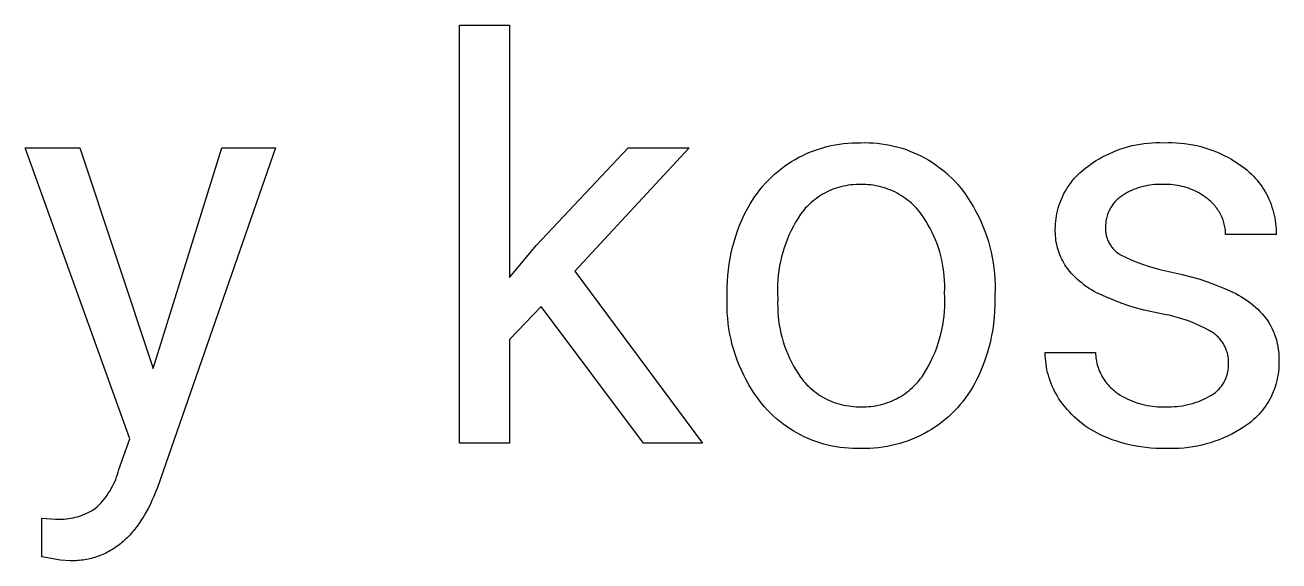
# Model space of a CAD drawing. Header units: millimetres. Extents: x 1287 to 5317, y -239 to 2577.
# Drawn here: x 4208.7 to 4287.7, y -69.3 to -35.5 of the extents above; entities that cross this region are included whole.
import ezdxf

# ---------------------------------------------------------------- set-up
doc = ezdxf.new("R2010")
doc.units = ezdxf.units.MM
doc.header["$MEASUREMENT"] = 0
doc.layers.add('Domyślny', color=7, linetype='Continuous', true_color=0x000000)

msp = doc.modelspace()

# ---------------------------------------------------------------- linework, layer by layer
at = {"layer": 'Domyślny'}
for p, q in [((4236.067, -61.865), (4236.067, -35.549)), ((4236.067, -35.549), (4239.231, -35.549)), ((4239.231, -35.549), (4239.231, -51.438)), ((4215.323, -61.584), (4208.718, -43.279)), ((4208.718, -43.279), (4212.175, -43.279)), ((4212.175, -43.279), (4216.793, -57.154)), ((4216.793, -57.154), (4221.105, -43.279)), ((4224.492, -43.279), (4217.05, -64.648)), ((4221.105, -43.279), (4224.492, -43.279)), ((4240.924, -49.395), (4246.688, -43.279)), ((4250.538, -43.279), (4243.335, -51.043)), ((4246.688, -43.279), (4250.538, -43.279)), ((4258.433, -43.435), (4258.687, -43.347)), ((4258.687, -43.347), (4258.944, -43.268)), ((4258.944, -43.268), (4259.203, -43.198)), ((4259.203, -43.198), (4259.465, -43.136)), ((4259.465, -43.136), (4259.729, -43.083)), ((4259.729, -43.083), (4259.994, -43.038)), ((4259.994, -43.038), (4260.261, -43.003)), ((4260.261, -43.003), (4260.528, -42.976)), ((4260.528, -42.976), (4260.797, -42.959)), ((4260.797, -42.959), (4261.065, -42.95)), ((4261.065, -42.95), (4261.334, -42.95)), ((4261.334, -42.95), (4261.599, -42.945)), ((4261.599, -42.945), (4261.863, -42.949)), ((4261.863, -42.949), (4262.127, -42.962)), ((4262.127, -42.962), (4262.391, -42.984)), ((4262.391, -42.984), (4262.653, -43.015)), ((4262.653, -43.015), (4262.915, -43.055)), ((4262.915, -43.055), (4263.174, -43.103)), ((4263.174, -43.103), (4263.433, -43.161)), ((4263.433, -43.161), (4263.689, -43.227)), ((4263.689, -43.227), (4263.942, -43.302)), ((4263.942, -43.302), (4264.193, -43.385)), ((4264.193, -43.385), (4264.441, -43.477)), ((4277.479, -43.426), (4277.716, -43.342)), ((4277.716, -43.342), (4277.955, -43.265)), ((4277.955, -43.265), (4278.196, -43.196)), ((4278.196, -43.196), (4278.44, -43.136)), ((4278.44, -43.136), (4278.685, -43.084)), ((4278.685, -43.084), (4278.933, -43.039)), ((4278.933, -43.039), (4279.181, -43.004)), ((4279.181, -43.004), (4279.431, -42.976)), ((4279.431, -42.976), (4279.681, -42.957)), ((4279.681, -42.957), (4279.932, -42.946)), ((4279.932, -42.946), (4280.183, -42.944)), ((4280.183, -42.944), (4280.434, -42.95)), ((4280.434, -42.95), (4280.694, -42.943)), ((4280.694, -42.943), (4280.955, -42.944)), ((4280.955, -42.944), (4281.215, -42.954)), ((4281.215, -42.954), (4281.475, -42.973)), ((4281.475, -42.973), (4281.734, -43)), ((4281.734, -43), (4281.992, -43.037)), ((4281.992, -43.037), (4282.249, -43.081)), ((4282.249, -43.081), (4282.504, -43.135)), ((4282.504, -43.135), (4282.757, -43.197)), ((4282.757, -43.197), (4283.008, -43.268)), ((4283.008, -43.268), (4283.256, -43.347)), ((4283.256, -43.347), (4283.502, -43.434)), ((4256.757, -44.28), (4256.981, -44.134)), ((4256.981, -44.134), (4257.213, -43.997)), ((4257.213, -43.997), (4257.449, -43.869)), ((4257.449, -43.869), (4257.689, -43.748)), ((4257.689, -43.748), (4257.934, -43.636)), ((4257.934, -43.636), (4258.181, -43.531)), ((4258.181, -43.531), (4258.433, -43.435)), ((4264.441, -43.477), (4264.686, -43.577)), ((4264.686, -43.577), (4264.927, -43.685)), ((4264.927, -43.685), (4265.164, -43.802)), ((4265.164, -43.802), (4265.398, -43.926)), ((4265.398, -43.926), (4265.627, -44.058)), ((4265.627, -44.058), (4265.851, -44.198)), ((4265.851, -44.198), (4266.07, -44.346)), ((4275.922, -44.233), (4276.133, -44.096)), ((4276.133, -44.096), (4276.347, -43.965)), ((4276.347, -43.965), (4276.566, -43.843)), ((4276.566, -43.843), (4276.789, -43.727)), ((4276.789, -43.727), (4277.016, -43.619)), ((4277.016, -43.619), (4277.246, -43.519)), ((4277.246, -43.519), (4277.479, -43.426)), ((4283.502, -43.434), (4283.744, -43.53)), ((4283.744, -43.53), (4283.983, -43.634)), ((4283.983, -43.634), (4284.218, -43.745)), ((4284.218, -43.745), (4284.45, -43.865)), ((4284.45, -43.865), (4284.677, -43.992)), ((4284.677, -43.992), (4284.9, -44.127)), ((4284.9, -44.127), (4285.119, -44.269)), ((4255.716, -45.119), (4255.913, -44.937)), ((4255.913, -44.937), (4256.115, -44.763)), ((4256.115, -44.763), (4256.324, -44.594)), ((4256.324, -44.594), (4256.538, -44.434)), ((4256.538, -44.434), (4256.757, -44.28)), ((4266.07, -44.346), (4266.285, -44.501)), ((4266.285, -44.501), (4266.494, -44.663)), ((4266.494, -44.663), (4266.697, -44.832)), ((4266.697, -44.832), (4266.894, -45.008)), ((4274.9, -45.079), (4275.016, -44.961)), ((4275.016, -44.961), (4275.135, -44.846)), ((4275.135, -44.846), (4275.259, -44.736)), ((4275.259, -44.736), (4275.386, -44.63)), ((4275.386, -44.63), (4275.516, -44.528)), ((4275.516, -44.528), (4275.717, -44.377)), ((4275.717, -44.377), (4275.922, -44.233)), ((4285.119, -44.269), (4285.332, -44.419)), ((4285.332, -44.419), (4285.54, -44.576)), ((4285.54, -44.576), (4285.677, -44.687)), ((4285.677, -44.687), (4285.809, -44.804)), ((4285.809, -44.804), (4285.938, -44.925)), ((4285.938, -44.925), (4286.062, -45.05)), ((4254.993, -45.908), (4255.164, -45.702)), ((4255.164, -45.702), (4255.342, -45.501)), ((4255.342, -45.501), (4255.526, -45.307)), ((4255.526, -45.307), (4255.716, -45.119)), ((4259.944, -45.764), (4259.794, -45.811)), ((4260.095, -45.723), (4259.944, -45.764)), ((4260.247, -45.686), (4260.095, -45.723)), ((4260.4, -45.656), (4260.247, -45.686)), ((4260.554, -45.63), (4260.4, -45.656)), ((4260.71, -45.609), (4260.554, -45.63)), ((4260.865, -45.594), (4260.71, -45.609)), ((4261.021, -45.585), (4260.865, -45.594)), ((4261.178, -45.581), (4261.021, -45.585)), ((4261.334, -45.582), (4261.178, -45.581)), ((4261.493, -45.58), (4261.334, -45.582)), ((4261.652, -45.584), (4261.493, -45.58)), ((4261.811, -45.593), (4261.652, -45.584)), ((4261.969, -45.608), (4261.811, -45.593)), ((4262.127, -45.629), (4261.969, -45.608)), ((4262.283, -45.654), (4262.127, -45.629)), ((4262.439, -45.685), (4262.283, -45.654)), ((4262.594, -45.722), (4262.439, -45.685)), ((4262.747, -45.764), (4262.594, -45.722)), ((4262.899, -45.811), (4262.747, -45.764)), ((4266.894, -45.008), (4267.086, -45.19)), ((4267.086, -45.19), (4267.271, -45.379)), ((4267.271, -45.379), (4267.449, -45.574)), ((4267.449, -45.574), (4267.664, -45.841)), ((4274.299, -45.868), (4274.388, -45.728)), ((4274.388, -45.728), (4274.481, -45.591)), ((4274.481, -45.591), (4274.58, -45.458)), ((4274.58, -45.458), (4274.682, -45.328)), ((4274.682, -45.328), (4274.789, -45.202)), ((4274.789, -45.202), (4274.9, -45.079)), ((4278.949, -45.751), (4278.806, -45.796)), ((4279.094, -45.711), (4278.949, -45.751)), ((4279.24, -45.677), (4279.094, -45.711)), ((4279.387, -45.647), (4279.24, -45.677)), ((4279.535, -45.622), (4279.387, -45.647)), ((4279.684, -45.602), (4279.535, -45.622)), ((4279.834, -45.588), (4279.684, -45.602)), ((4279.983, -45.579), (4279.834, -45.588)), ((4280.134, -45.574), (4279.983, -45.579)), ((4280.284, -45.576), (4280.134, -45.574)), ((4280.434, -45.582), (4280.284, -45.576)), ((4280.576, -45.579), (4280.434, -45.582)), ((4280.719, -45.581), (4280.576, -45.579)), ((4280.861, -45.588), (4280.719, -45.581)), ((4281.004, -45.6), (4280.861, -45.588)), ((4281.145, -45.617), (4281.004, -45.6)), ((4281.286, -45.638), (4281.145, -45.617)), ((4281.426, -45.665), (4281.286, -45.638)), ((4281.566, -45.696), (4281.426, -45.665)), ((4281.704, -45.732), (4281.566, -45.696)), ((4281.84, -45.773), (4281.704, -45.732)), ((4281.976, -45.818), (4281.84, -45.773)), ((4286.062, -45.05), (4286.182, -45.179)), ((4286.182, -45.179), (4286.297, -45.312)), ((4286.297, -45.312), (4286.408, -45.45)), ((4286.408, -45.45), (4286.514, -45.59)), ((4286.514, -45.59), (4286.615, -45.735)), ((4286.615, -45.735), (4286.711, -45.883)), ((4254.383, -46.787), (4254.524, -46.56)), ((4254.524, -46.56), (4254.673, -46.337)), ((4254.673, -46.337), (4254.83, -46.12)), ((4254.83, -46.12), (4254.993, -45.908)), ((4258.422, -46.546), (4258.3, -46.644)), ((4258.547, -46.452), (4258.422, -46.546)), ((4258.675, -46.362), (4258.547, -46.452)), ((4258.806, -46.276), (4258.675, -46.362)), ((4258.94, -46.195), (4258.806, -46.276)), ((4259.076, -46.119), (4258.94, -46.195)), ((4259.216, -46.048), (4259.076, -46.119)), ((4259.357, -45.981), (4259.216, -46.048)), ((4259.501, -45.919), (4259.357, -45.981)), ((4259.647, -45.862), (4259.501, -45.919)), ((4259.794, -45.811), (4259.647, -45.862)), ((4263.049, -45.863), (4262.899, -45.811)), ((4263.197, -45.921), (4263.049, -45.863)), ((4263.344, -45.983), (4263.197, -45.921)), ((4263.487, -46.051), (4263.344, -45.983)), ((4263.629, -46.123), (4263.487, -46.051)), ((4263.768, -46.201), (4263.629, -46.123)), ((4263.904, -46.283), (4263.768, -46.201)), ((4264.037, -46.37), (4263.904, -46.283)), ((4264.167, -46.461), (4264.037, -46.37)), ((4264.294, -46.557), (4264.167, -46.461)), ((4264.417, -46.657), (4264.294, -46.557)), ((4267.664, -45.841), (4267.87, -46.114)), ((4267.87, -46.114), (4268.066, -46.395)), ((4268.066, -46.395), (4268.253, -46.682)), ((4273.93, -46.607), (4273.994, -46.455)), ((4273.994, -46.455), (4274.063, -46.304)), ((4274.063, -46.304), (4274.137, -46.156)), ((4274.137, -46.156), (4274.215, -46.01)), ((4274.215, -46.01), (4274.299, -45.868)), ((4277.482, -46.532), (4277.425, -46.588)), ((4277.542, -46.477), (4277.482, -46.532)), ((4277.603, -46.424), (4277.542, -46.477)), ((4277.667, -46.374), (4277.603, -46.424)), ((4277.732, -46.326), (4277.667, -46.374)), ((4277.857, -46.244), (4277.732, -46.326)), ((4277.986, -46.166), (4277.857, -46.244)), ((4278.117, -46.093), (4277.986, -46.166)), ((4278.25, -46.024), (4278.117, -46.093)), ((4278.386, -45.96), (4278.25, -46.024)), ((4278.524, -45.9), (4278.386, -45.96)), ((4278.664, -45.846), (4278.524, -45.9)), ((4278.806, -45.796), (4278.664, -45.846)), ((4282.109, -45.868), (4281.976, -45.818)), ((4282.241, -45.922), (4282.109, -45.868)), ((4282.371, -45.981), (4282.241, -45.922)), ((4282.499, -46.045), (4282.371, -45.981)), ((4282.624, -46.112), (4282.499, -46.045)), ((4282.747, -46.184), (4282.624, -46.112)), ((4282.868, -46.261), (4282.747, -46.184)), ((4282.986, -46.341), (4282.868, -46.261)), ((4283.101, -46.425), (4282.986, -46.341)), ((4283.213, -46.513), (4283.101, -46.425)), ((4283.288, -46.572), (4283.213, -46.513)), ((4283.36, -46.634), (4283.288, -46.572)), ((4286.711, -45.883), (4286.803, -46.034)), ((4286.803, -46.034), (4286.888, -46.188)), ((4286.888, -46.188), (4286.969, -46.345)), ((4286.969, -46.345), (4287.044, -46.504)), ((4287.044, -46.504), (4287.114, -46.666)), ((4254.005, -47.495), (4254.123, -47.255)), ((4254.123, -47.255), (4254.249, -47.019)), ((4254.249, -47.019), (4254.383, -46.787)), ((4257.648, -47.318), (4257.554, -47.442)), ((4257.747, -47.196), (4257.648, -47.318)), ((4257.85, -47.078), (4257.747, -47.196)), ((4257.957, -46.964), (4257.85, -47.078)), ((4258.068, -46.854), (4257.957, -46.964)), ((4258.182, -46.747), (4258.068, -46.854)), ((4258.3, -46.644), (4258.182, -46.747)), ((4264.537, -46.761), (4264.417, -46.657)), ((4264.653, -46.87), (4264.537, -46.761)), ((4264.766, -46.982), (4264.653, -46.87)), ((4264.874, -47.098), (4264.766, -46.982)), ((4264.979, -47.218), (4264.874, -47.098)), ((4265.079, -47.341), (4264.979, -47.218)), ((4265.175, -47.468), (4265.079, -47.341)), ((4268.253, -46.682), (4268.43, -46.975)), ((4268.43, -46.975), (4268.597, -47.274)), ((4268.597, -47.274), (4268.753, -47.578)), ((4273.693, -47.399), (4273.73, -47.238)), ((4273.73, -47.238), (4273.772, -47.078)), ((4273.772, -47.078), (4273.819, -46.919)), ((4273.819, -46.919), (4273.872, -46.762)), ((4273.872, -46.762), (4273.93, -46.607)), ((4276.936, -47.325), (4276.906, -47.401)), ((4276.968, -47.251), (4276.936, -47.325)), ((4277.003, -47.178), (4276.968, -47.251)), ((4277.041, -47.107), (4277.003, -47.178)), ((4277.08, -47.036), (4277.041, -47.107)), ((4277.123, -46.967), (4277.08, -47.036)), ((4277.168, -46.9), (4277.123, -46.967)), ((4277.215, -46.834), (4277.168, -46.9)), ((4277.264, -46.77), (4277.215, -46.834)), ((4277.315, -46.708), (4277.264, -46.77)), ((4277.369, -46.647), (4277.315, -46.708)), ((4277.425, -46.588), (4277.369, -46.647)), ((4283.43, -46.698), (4283.36, -46.634)), ((4283.498, -46.764), (4283.43, -46.698)), ((4283.564, -46.833), (4283.498, -46.764)), ((4283.628, -46.903), (4283.564, -46.833)), ((4283.689, -46.976), (4283.628, -46.903)), ((4283.747, -47.051), (4283.689, -46.976)), ((4283.803, -47.128), (4283.747, -47.051)), ((4283.857, -47.207), (4283.803, -47.128)), ((4283.907, -47.287), (4283.857, -47.207)), ((4283.955, -47.369), (4283.907, -47.287)), ((4284, -47.453), (4283.955, -47.369)), ((4287.114, -46.666), (4287.178, -46.831)), ((4287.178, -46.831), (4287.236, -46.997)), ((4287.236, -46.997), (4287.289, -47.165)), ((4287.289, -47.165), (4287.336, -47.335)), ((4287.336, -47.335), (4287.377, -47.507)), ((4253.587, -48.496), (4253.715, -48.158)), ((4253.715, -48.158), (4253.855, -47.824)), ((4253.855, -47.824), (4254.005, -47.495)), ((4257.242, -47.944), (4257.099, -48.203)), ((4257.393, -47.69), (4257.242, -47.944)), ((4257.554, -47.442), (4257.393, -47.69)), ((4265.323, -47.684), (4265.175, -47.468)), ((4265.463, -47.904), (4265.323, -47.684)), ((4265.596, -48.129), (4265.463, -47.904)), ((4265.722, -48.358), (4265.596, -48.129)), ((4268.753, -47.578), (4268.9, -47.888)), ((4268.9, -47.888), (4269.035, -48.202)), ((4273.595, -48.22), (4273.604, -48.055)), ((4273.604, -48.055), (4273.618, -47.89)), ((4273.618, -47.89), (4273.637, -47.725)), ((4273.637, -47.725), (4273.663, -47.562)), ((4273.663, -47.562), (4273.693, -47.399)), ((4276.759, -48.111), (4276.756, -48.191)), ((4276.764, -48.03), (4276.759, -48.111)), ((4276.772, -47.949), (4276.764, -48.03)), ((4276.783, -47.869), (4276.772, -47.949)), ((4276.797, -47.79), (4276.783, -47.869)), ((4276.813, -47.71), (4276.797, -47.79)), ((4276.832, -47.632), (4276.813, -47.71)), ((4276.854, -47.554), (4276.832, -47.632)), ((4276.879, -47.477), (4276.854, -47.554)), ((4276.906, -47.401), (4276.879, -47.477)), ((4284.043, -47.538), (4284, -47.453)), ((4284.082, -47.624), (4284.043, -47.538)), ((4284.119, -47.712), (4284.082, -47.624)), ((4284.152, -47.801), (4284.119, -47.712)), ((4284.183, -47.891), (4284.152, -47.801)), ((4284.21, -47.982), (4284.183, -47.891)), ((4284.235, -48.074), (4284.21, -47.982)), ((4284.256, -48.166), (4284.235, -48.074)), ((4287.377, -47.507), (4287.412, -47.68)), ((4287.412, -47.68), (4287.442, -47.853)), ((4287.442, -47.853), (4287.465, -48.028)), ((4287.465, -48.028), (4287.482, -48.204)), ((4253.364, -49.184), (4253.47, -48.838)), ((4253.47, -48.838), (4253.587, -48.496)), ((4256.84, -48.734), (4256.724, -49.006)), ((4256.965, -48.466), (4256.84, -48.734)), ((4257.099, -48.203), (4256.965, -48.466)), ((4265.84, -48.591), (4265.722, -48.358)), ((4265.95, -48.828), (4265.84, -48.591)), ((4266.052, -49.069), (4265.95, -48.828)), ((4269.035, -48.202), (4269.16, -48.521)), ((4269.16, -48.521), (4269.274, -48.844)), ((4269.274, -48.844), (4269.377, -49.17)), ((4273.591, -48.524), (4273.593, -48.385)), ((4273.595, -48.663), (4273.591, -48.524)), ((4273.593, -48.385), (4273.595, -48.22)), ((4273.603, -48.802), (4273.595, -48.663)), ((4273.616, -48.94), (4273.603, -48.802)), ((4273.633, -49.078), (4273.616, -48.94)), ((4276.756, -48.272), (4276.754, -48.338)), ((4276.754, -48.338), (4276.754, -48.403)), ((4276.754, -48.403), (4276.757, -48.469)), ((4276.756, -48.191), (4276.756, -48.272)), ((4276.757, -48.469), (4276.762, -48.534)), ((4276.762, -48.534), (4276.769, -48.599)), ((4276.769, -48.599), (4276.778, -48.664)), ((4276.778, -48.664), (4276.79, -48.729)), ((4276.79, -48.729), (4276.803, -48.793)), ((4276.803, -48.793), (4276.819, -48.856)), ((4276.819, -48.856), (4276.837, -48.919)), ((4276.837, -48.919), (4276.858, -48.981)), ((4284.274, -48.26), (4284.256, -48.166)), ((4284.289, -48.354), (4284.274, -48.26)), ((4284.301, -48.448), (4284.289, -48.354)), ((4284.309, -48.542), (4284.301, -48.448)), ((4284.315, -48.637), (4284.309, -48.542)), ((4284.317, -48.732), (4284.315, -48.637)), ((4287.498, -48.732), (4284.317, -48.732)), ((4287.482, -48.204), (4287.494, -48.38)), ((4287.494, -48.38), (4287.499, -48.556)), ((4287.499, -48.556), (4287.498, -48.732)), ((4239.231, -51.438), (4240.924, -49.395)), ((4253.186, -49.885), (4253.269, -49.533)), ((4253.269, -49.533), (4253.364, -49.184)), ((4256.522, -49.561), (4256.435, -49.844)), ((4256.618, -49.282), (4256.522, -49.561)), ((4256.724, -49.006), (4256.618, -49.282)), ((4266.146, -49.313), (4266.052, -49.069)), ((4266.232, -49.559), (4266.146, -49.313)), ((4266.31, -49.809), (4266.232, -49.559)), ((4269.377, -49.17), (4269.469, -49.5)), ((4269.469, -49.5), (4269.55, -49.833)), ((4273.655, -49.215), (4273.633, -49.078)), ((4273.682, -49.351), (4273.655, -49.215)), ((4273.713, -49.486), (4273.682, -49.351)), ((4273.749, -49.62), (4273.713, -49.486)), ((4273.789, -49.753), (4273.749, -49.62)), ((4276.858, -48.981), (4276.88, -49.043)), ((4276.88, -49.043), (4276.905, -49.104)), ((4276.905, -49.104), (4276.931, -49.164)), ((4276.931, -49.164), (4276.96, -49.222)), ((4276.96, -49.222), (4276.991, -49.28)), ((4276.991, -49.28), (4277.023, -49.337)), ((4277.023, -49.337), (4277.058, -49.393)), ((4277.058, -49.393), (4277.095, -49.447)), ((4277.095, -49.447), (4277.133, -49.5)), ((4277.133, -49.5), (4277.173, -49.552)), ((4277.173, -49.552), (4277.215, -49.602)), ((4277.215, -49.602), (4277.259, -49.651)), ((4277.259, -49.651), (4277.304, -49.698)), ((4277.304, -49.698), (4277.351, -49.744)), ((4253.056, -50.597), (4253.115, -50.24)), ((4253.115, -50.24), (4253.186, -49.885)), ((4256.291, -50.417), (4256.234, -50.707)), ((4256.358, -50.129), (4256.291, -50.417)), ((4256.435, -49.844), (4256.358, -50.129)), ((4266.38, -50.061), (4266.31, -49.809)), ((4266.441, -50.315), (4266.38, -50.061)), ((4266.493, -50.571), (4266.441, -50.315)), ((4269.55, -49.833), (4269.62, -50.168)), ((4269.62, -50.168), (4269.678, -50.506)), ((4269.678, -50.506), (4269.724, -50.845)), ((4273.834, -49.885), (4273.789, -49.753)), ((4273.883, -50.015), (4273.834, -49.885)), ((4273.937, -50.143), (4273.883, -50.015)), ((4273.994, -50.269), (4273.937, -50.143)), ((4274.057, -50.393), (4273.994, -50.269)), ((4274.123, -50.515), (4274.057, -50.393)), ((4274.193, -50.635), (4274.123, -50.515)), ((4277.351, -49.744), (4277.4, -49.788)), ((4277.4, -49.788), (4277.45, -49.83)), ((4277.45, -49.83), (4277.501, -49.871)), ((4277.501, -49.871), (4277.554, -49.909)), ((4277.554, -49.909), (4277.608, -49.946)), ((4277.608, -49.946), (4277.663, -49.981)), ((4277.663, -49.981), (4278.009, -50.153)), ((4278.009, -50.153), (4278.359, -50.314)), ((4278.359, -50.314), (4278.716, -50.462)), ((4278.716, -50.462), (4279.077, -50.598)), ((4243.335, -51.043), (4251.376, -61.865)), ((4252.948, -51.676), (4252.972, -51.315)), ((4252.972, -51.315), (4253.008, -50.955)), ((4253.008, -50.955), (4253.056, -50.597)), ((4256.15, -51.292), (4256.123, -51.586)), ((4256.187, -50.998), (4256.15, -51.292)), ((4256.234, -50.707), (4256.187, -50.998)), ((4266.537, -50.829), (4266.493, -50.571)), ((4266.573, -51.087), (4266.537, -50.829)), ((4266.6, -51.347), (4266.573, -51.087)), ((4269.724, -50.845), (4269.759, -51.185)), ((4269.759, -51.185), (4269.783, -51.527)), ((4274.267, -50.752), (4274.193, -50.635)), ((4274.377, -50.897), (4274.267, -50.752)), ((4274.492, -51.039), (4274.377, -50.897)), ((4274.611, -51.176), (4274.492, -51.039)), ((4274.735, -51.31), (4274.611, -51.176)), ((4274.863, -51.439), (4274.735, -51.31)), ((4279.077, -50.598), (4279.442, -50.721)), ((4279.442, -50.721), (4279.811, -50.833)), ((4279.811, -50.833), (4280.184, -50.931)), ((4280.184, -50.931), (4280.56, -51.017)), ((4280.56, -51.017), (4280.939, -51.09)), ((4280.939, -51.09), (4281.504, -51.216)), ((4281.504, -51.216), (4282.065, -51.36)), ((4252.936, -52.038), (4252.948, -51.676)), ((4252.936, -52.4), (4252.936, -52.038)), ((4256.106, -51.881), (4256.1, -52.176)), ((4256.123, -51.586), (4256.106, -51.881)), ((4266.618, -51.608), (4266.6, -51.347)), ((4266.627, -51.869), (4266.618, -51.608)), ((4266.628, -52.131), (4266.627, -51.869)), ((4269.783, -51.527), (4269.795, -51.869)), ((4269.795, -51.869), (4269.795, -52.212)), ((4274.996, -51.563), (4274.863, -51.439)), ((4275.132, -51.684), (4274.996, -51.563)), ((4275.273, -51.799), (4275.132, -51.684)), ((4275.417, -51.91), (4275.273, -51.799)), ((4275.565, -52.016), (4275.417, -51.91)), ((4275.717, -52.117), (4275.565, -52.016)), ((4282.065, -51.36), (4282.621, -51.523)), ((4282.621, -51.523), (4283.171, -51.706)), ((4283.171, -51.706), (4283.714, -51.907)), ((4283.714, -51.907), (4284.25, -52.126)), ((4252.925, -52.964), (4252.936, -52.623)), ((4252.936, -52.623), (4252.936, -52.4)), ((4256.1, -52.176), (4256.103, -52.472)), ((4256.103, -52.472), (4256.117, -52.767)), ((4256.117, -52.767), (4256.108, -53.042)), ((4266.621, -52.392), (4266.628, -52.131)), ((4266.633, -52.685), (4266.621, -52.392)), ((4266.636, -52.978), (4266.633, -52.685)), ((4269.795, -52.212), (4269.784, -52.554)), ((4269.784, -52.554), (4269.784, -52.777)), ((4269.784, -52.777), (4269.784, -53.163)), ((4275.872, -52.212), (4275.717, -52.117)), ((4276.03, -52.303), (4275.872, -52.212)), ((4276.19, -52.388), (4276.03, -52.303)), ((4276.354, -52.468), (4276.19, -52.388)), ((4276.812, -52.674), (4276.354, -52.468)), ((4277.277, -52.866), (4276.812, -52.674)), ((4277.747, -53.043), (4277.277, -52.866)), ((4284.25, -52.126), (4284.778, -52.364)), ((4284.778, -52.364), (4284.949, -52.446)), ((4284.949, -52.446), (4285.117, -52.534)), ((4285.117, -52.534), (4285.283, -52.628)), ((4285.283, -52.628), (4285.445, -52.727)), ((4285.445, -52.727), (4285.603, -52.831)), ((4285.603, -52.831), (4285.758, -52.941)), ((4241.215, -53.258), (4239.231, -55.337)), ((4247.662, -61.865), (4241.215, -53.258)), ((4252.926, -53.305), (4252.925, -52.964)), ((4252.938, -53.646), (4252.926, -53.305)), ((4252.962, -53.986), (4252.938, -53.646)), ((4256.108, -53.042), (4256.109, -53.318)), ((4256.109, -53.318), (4256.12, -53.593)), ((4256.12, -53.593), (4256.139, -53.867)), ((4266.584, -53.855), (4266.611, -53.563)), ((4266.611, -53.563), (4266.629, -53.271)), ((4266.629, -53.271), (4266.636, -52.978)), ((4269.77, -53.549), (4269.743, -53.933)), ((4269.784, -53.163), (4269.77, -53.549)), ((4278.222, -53.205), (4277.747, -53.043)), ((4278.703, -53.352), (4278.222, -53.205)), ((4279.188, -53.483), (4278.703, -53.352)), ((4279.677, -53.6), (4279.188, -53.483)), ((4280.169, -53.7), (4279.677, -53.6)), ((4285.758, -52.941), (4285.909, -53.056)), ((4285.909, -53.056), (4286.056, -53.176)), ((4286.056, -53.176), (4286.199, -53.301)), ((4286.199, -53.301), (4286.337, -53.431)), ((4286.337, -53.431), (4286.471, -53.565)), ((4286.471, -53.565), (4286.601, -53.704)), ((4252.997, -54.325), (4252.962, -53.986)), ((4253.044, -54.662), (4252.997, -54.325)), ((4256.139, -53.867), (4256.169, -54.141)), ((4256.169, -54.141), (4256.208, -54.414)), ((4256.208, -54.414), (4256.256, -54.685)), ((4266.444, -54.722), (4266.5, -54.435)), ((4266.5, -54.435), (4266.547, -54.145)), ((4266.547, -54.145), (4266.584, -53.855)), ((4269.702, -54.317), (4269.649, -54.699)), ((4269.743, -53.933), (4269.702, -54.317)), ((4280.465, -53.751), (4280.169, -53.7)), ((4280.759, -53.811), (4280.465, -53.751)), ((4281.052, -53.881), (4280.759, -53.811)), ((4281.341, -53.96), (4281.052, -53.881)), ((4281.629, -54.048), (4281.341, -53.96)), ((4281.913, -54.146), (4281.629, -54.048)), ((4282.193, -54.253), (4281.913, -54.146)), ((4282.471, -54.368), (4282.193, -54.253)), ((4282.744, -54.493), (4282.471, -54.368)), ((4286.601, -53.704), (4286.725, -53.847)), ((4286.725, -53.847), (4286.845, -53.995)), ((4286.845, -53.995), (4286.96, -54.146)), ((4286.96, -54.146), (4287.039, -54.272)), ((4287.039, -54.272), (4287.114, -54.401)), ((4287.114, -54.401), (4287.184, -54.532)), ((4253.103, -54.998), (4253.044, -54.662)), ((4253.172, -55.332), (4253.103, -54.998)), ((4256.256, -54.685), (4256.314, -54.954)), ((4256.314, -54.954), (4256.382, -55.221)), ((4256.382, -55.221), (4256.458, -55.485)), ((4266.301, -55.29), (4266.377, -55.007)), ((4266.377, -55.007), (4266.444, -54.722)), ((4269.582, -55.079), (4269.501, -55.456)), ((4269.649, -54.699), (4269.582, -55.079)), ((4283.013, -54.626), (4282.744, -54.493)), ((4283.278, -54.768), (4283.013, -54.626)), ((4283.538, -54.918), (4283.278, -54.768)), ((4283.602, -54.965), (4283.538, -54.918)), ((4283.664, -55.015), (4283.602, -54.965)), ((4283.724, -55.067), (4283.664, -55.015)), ((4283.783, -55.12), (4283.724, -55.067)), ((4283.84, -55.176), (4283.783, -55.12)), ((4283.894, -55.233), (4283.84, -55.176)), ((4283.947, -55.293), (4283.894, -55.233)), ((4287.184, -54.532), (4287.25, -54.665)), ((4287.25, -54.665), (4287.311, -54.801)), ((4287.311, -54.801), (4287.368, -54.938)), ((4287.368, -54.938), (4287.42, -55.078)), ((4287.42, -55.078), (4287.468, -55.219)), ((4287.468, -55.219), (4287.51, -55.362)), ((4239.231, -55.337), (4239.231, -61.865)), ((4253.253, -55.663), (4253.172, -55.332)), ((4253.345, -55.992), (4253.253, -55.663)), ((4253.448, -56.317), (4253.345, -55.992)), ((4256.458, -55.485), (4256.544, -55.747)), ((4256.544, -55.747), (4256.639, -56.006)), ((4256.639, -56.006), (4256.742, -56.261)), ((4266.016, -56.122), (4266.121, -55.848)), ((4266.121, -55.848), (4266.216, -55.571)), ((4266.216, -55.571), (4266.301, -55.29)), ((4269.408, -55.83), (4269.302, -56.201)), ((4269.501, -55.456), (4269.408, -55.83)), ((4283.998, -55.354), (4283.947, -55.293)), ((4284.046, -55.416), (4283.998, -55.354)), ((4284.093, -55.481), (4284.046, -55.416)), ((4284.137, -55.547), (4284.093, -55.481)), ((4284.179, -55.614), (4284.137, -55.547)), ((4284.218, -55.683), (4284.179, -55.614)), ((4284.255, -55.753), (4284.218, -55.683)), ((4284.29, -55.825), (4284.255, -55.753)), ((4284.322, -55.897), (4284.29, -55.825)), ((4284.352, -55.971), (4284.322, -55.897)), ((4284.379, -56.045), (4284.352, -55.971)), ((4284.404, -56.121), (4284.379, -56.045)), ((4287.51, -55.362), (4287.548, -55.506)), ((4287.548, -55.506), (4287.581, -55.651)), ((4287.581, -55.651), (4287.608, -55.797)), ((4287.608, -55.797), (4287.631, -55.944)), ((4287.631, -55.944), (4287.649, -56.092)), ((4253.562, -56.638), (4253.448, -56.317)), ((4253.687, -56.955), (4253.562, -56.638)), ((4256.742, -56.261), (4256.855, -56.512)), ((4256.855, -56.512), (4256.976, -56.759)), ((4256.976, -56.759), (4257.106, -57.002)), ((4265.648, -56.919), (4265.78, -56.658)), ((4265.78, -56.658), (4265.903, -56.392)), ((4265.903, -56.392), (4266.016, -56.122)), ((4269.183, -56.568), (4269.051, -56.931)), ((4269.302, -56.201), (4269.183, -56.568)), ((4272.961, -56.335), (4272.958, -56.154)), ((4272.958, -56.154), (4276.124, -56.154)), ((4272.97, -56.516), (4272.961, -56.335)), ((4272.985, -56.696), (4272.97, -56.516)), ((4273.007, -56.875), (4272.985, -56.696)), ((4276.124, -56.154), (4276.129, -56.265)), ((4276.129, -56.265), (4276.137, -56.376)), ((4276.137, -56.376), (4276.149, -56.487)), ((4276.149, -56.487), (4276.165, -56.597)), ((4276.165, -56.597), (4276.185, -56.706)), ((4276.185, -56.706), (4276.209, -56.815)), ((4276.209, -56.815), (4276.236, -56.923)), ((4284.426, -56.197), (4284.404, -56.121)), ((4284.446, -56.274), (4284.426, -56.197)), ((4284.462, -56.352), (4284.446, -56.274)), ((4284.477, -56.43), (4284.462, -56.352)), ((4284.488, -56.509), (4284.477, -56.43)), ((4284.497, -56.587), (4284.488, -56.509)), ((4284.503, -56.667), (4284.497, -56.587)), ((4284.506, -56.746), (4284.503, -56.667)), ((4284.504, -56.905), (4284.507, -56.825)), ((4284.507, -56.825), (4284.506, -56.746)), ((4287.649, -56.092), (4287.662, -56.24)), ((4287.662, -56.24), (4287.67, -56.389)), ((4287.67, -56.389), (4287.673, -56.537)), ((4287.673, -56.537), (4287.671, -56.686)), ((4287.671, -56.686), (4287.672, -56.852)), ((4253.823, -57.268), (4253.687, -56.955)), ((4253.969, -57.576), (4253.823, -57.268)), ((4254.125, -57.879), (4253.969, -57.576)), ((4257.106, -57.002), (4257.244, -57.24)), ((4257.244, -57.24), (4257.39, -57.473)), ((4257.39, -57.473), (4257.545, -57.701)), ((4265.201, -57.676), (4265.358, -57.429)), ((4265.358, -57.429), (4265.508, -57.176)), ((4265.508, -57.176), (4265.648, -56.919)), ((4268.906, -57.288), (4268.75, -57.641)), ((4269.051, -56.931), (4268.906, -57.288)), ((4273.035, -57.054), (4273.007, -56.875)), ((4273.068, -57.232), (4273.035, -57.054)), ((4273.108, -57.408), (4273.068, -57.232)), ((4273.154, -57.583), (4273.108, -57.408)), ((4273.205, -57.756), (4273.154, -57.583)), ((4276.236, -56.923), (4276.267, -57.029)), ((4276.267, -57.029), (4276.302, -57.135)), ((4276.302, -57.135), (4276.34, -57.239)), ((4276.34, -57.239), (4276.382, -57.342)), ((4276.382, -57.342), (4276.427, -57.444)), ((4276.427, -57.444), (4276.476, -57.544)), ((4276.476, -57.544), (4276.529, -57.642)), ((4284.379, -57.664), (4284.403, -57.591)), ((4284.403, -57.591), (4284.425, -57.516)), ((4284.425, -57.516), (4284.444, -57.441)), ((4284.444, -57.441), (4284.461, -57.366)), ((4284.461, -57.366), (4284.475, -57.29)), ((4284.475, -57.29), (4284.486, -57.213)), ((4284.486, -57.213), (4284.495, -57.136)), ((4284.495, -57.136), (4284.501, -57.059)), ((4284.501, -57.059), (4284.504, -56.982)), ((4284.504, -56.982), (4284.504, -56.905)), ((4287.62, -57.514), (4287.593, -57.677)), ((4287.642, -57.349), (4287.62, -57.514)), ((4287.658, -57.184), (4287.642, -57.349)), ((4287.668, -57.018), (4287.658, -57.184)), ((4287.672, -56.852), (4287.668, -57.018)), ((4254.292, -58.176), (4254.125, -57.879)), ((4254.469, -58.468), (4254.292, -58.176)), ((4257.545, -57.701), (4257.641, -57.827)), ((4257.641, -57.827), (4257.741, -57.949)), ((4257.741, -57.949), (4257.845, -58.068)), ((4257.845, -58.068), (4257.953, -58.183)), ((4257.953, -58.183), (4258.065, -58.294)), ((4258.065, -58.294), (4258.181, -58.401)), ((4258.181, -58.401), (4258.301, -58.504)), ((4264.477, -58.465), (4264.591, -58.363)), ((4264.591, -58.363), (4264.702, -58.257)), ((4264.702, -58.257), (4264.81, -58.148)), ((4264.81, -58.148), (4264.913, -58.035)), ((4264.913, -58.035), (4265.013, -57.918)), ((4265.013, -57.918), (4265.109, -57.798)), ((4265.109, -57.798), (4265.201, -57.676)), ((4268.376, -58.348), (4268.236, -58.575)), ((4268.509, -58.117), (4268.376, -58.348)), ((4268.633, -57.881), (4268.509, -58.117)), ((4268.75, -57.641), (4268.633, -57.881)), ((4273.263, -57.928), (4273.205, -57.756)), ((4273.326, -58.097), (4273.263, -57.928)), ((4273.395, -58.264), (4273.326, -58.097)), ((4273.47, -58.429), (4273.395, -58.264)), ((4276.529, -57.642), (4276.584, -57.738)), ((4276.584, -57.738), (4276.643, -57.832)), ((4276.643, -57.832), (4276.706, -57.924)), ((4276.706, -57.924), (4276.771, -58.014)), ((4276.771, -58.014), (4276.84, -58.102)), ((4276.84, -58.102), (4276.911, -58.187)), ((4276.911, -58.187), (4276.985, -58.27)), ((4276.985, -58.27), (4277.063, -58.35)), ((4277.063, -58.35), (4277.142, -58.427)), ((4283.9, -58.451), (4283.952, -58.394)), ((4283.952, -58.394), (4284.002, -58.335)), ((4284.002, -58.335), (4284.05, -58.274)), ((4284.05, -58.274), (4284.096, -58.212)), ((4284.096, -58.212), (4284.139, -58.148)), ((4284.139, -58.148), (4284.181, -58.083)), ((4284.181, -58.083), (4284.22, -58.016)), ((4284.22, -58.016), (4284.256, -57.948)), ((4284.256, -57.948), (4284.291, -57.879)), ((4284.291, -57.879), (4284.323, -57.808)), ((4284.323, -57.808), (4284.352, -57.737)), ((4284.352, -57.737), (4284.379, -57.664)), ((4287.428, -58.32), (4287.372, -58.477)), ((4287.477, -58.162), (4287.428, -58.32)), ((4287.521, -58.002), (4287.477, -58.162)), ((4287.56, -57.84), (4287.521, -58.002)), ((4287.593, -57.677), (4287.56, -57.84)), ((4254.655, -58.753), (4254.469, -58.468)), ((4254.851, -59.032), (4254.655, -58.753)), ((4255.056, -59.305), (4254.851, -59.032)), ((4258.301, -58.504), (4258.424, -58.603)), ((4258.424, -58.603), (4258.55, -58.698)), ((4258.55, -58.698), (4258.68, -58.788)), ((4258.68, -58.788), (4258.812, -58.874)), ((4258.812, -58.874), (4258.948, -58.955)), ((4258.948, -58.955), (4259.086, -59.031)), ((4259.086, -59.031), (4259.227, -59.103)), ((4259.227, -59.103), (4259.37, -59.17)), ((4259.37, -59.17), (4259.515, -59.231)), ((4263.169, -59.251), (4263.311, -59.193)), ((4263.311, -59.193), (4263.45, -59.13)), ((4263.45, -59.13), (4263.588, -59.062)), ((4263.588, -59.062), (4263.723, -58.99)), ((4263.723, -58.99), (4263.856, -58.913)), ((4263.856, -58.913), (4263.986, -58.832)), ((4263.986, -58.832), (4264.113, -58.746)), ((4264.113, -58.746), (4264.237, -58.657)), ((4264.237, -58.657), (4264.359, -58.563)), ((4264.359, -58.563), (4264.477, -58.465)), ((4267.933, -59.014), (4267.77, -59.225)), ((4268.088, -58.797), (4267.933, -59.014)), ((4268.236, -58.575), (4268.088, -58.797)), ((4273.55, -58.591), (4273.47, -58.429)), ((4273.636, -58.75), (4273.55, -58.591)), ((4273.727, -58.906), (4273.636, -58.75)), ((4273.824, -59.059), (4273.727, -58.906)), ((4273.925, -59.209), (4273.824, -59.059)), ((4274.054, -59.386), (4273.925, -59.209)), ((4277.142, -58.427), (4277.225, -58.502)), ((4277.225, -58.502), (4277.31, -58.573)), ((4277.31, -58.573), (4277.397, -58.642)), ((4277.397, -58.642), (4277.535, -58.736)), ((4277.535, -58.736), (4277.675, -58.826)), ((4277.675, -58.826), (4277.818, -58.911)), ((4277.818, -58.911), (4277.964, -58.991)), ((4277.964, -58.991), (4278.113, -59.067)), ((4278.113, -59.067), (4278.264, -59.137)), ((4278.264, -59.137), (4278.418, -59.202)), ((4278.418, -59.202), (4278.573, -59.262)), ((4282.623, -59.226), (4282.787, -59.159)), ((4282.787, -59.159), (4282.949, -59.087)), ((4282.949, -59.087), (4283.109, -59.009)), ((4283.109, -59.009), (4283.265, -58.926)), ((4283.265, -58.926), (4283.419, -58.837)), ((4283.419, -58.837), (4283.484, -58.797)), ((4283.484, -58.797), (4283.549, -58.754)), ((4283.549, -58.754), (4283.612, -58.708)), ((4283.612, -58.708), (4283.673, -58.661)), ((4283.673, -58.661), (4283.732, -58.612)), ((4283.732, -58.612), (4283.79, -58.56)), ((4283.79, -58.56), (4283.846, -58.507)), ((4283.846, -58.507), (4283.9, -58.451)), ((4287.098, -59.081), (4287.017, -59.225)), ((4287.175, -58.933), (4287.098, -59.081)), ((4287.246, -58.783), (4287.175, -58.933)), ((4287.312, -58.631), (4287.246, -58.783)), ((4287.372, -58.477), (4287.312, -58.631)), ((4255.271, -59.57), (4255.056, -59.305)), ((4255.448, -59.764), (4255.271, -59.57)), ((4255.633, -59.953), (4255.448, -59.764)), ((4255.824, -60.135), (4255.633, -59.953)), ((4259.515, -59.231), (4259.663, -59.288)), ((4259.663, -59.288), (4259.812, -59.339)), ((4259.812, -59.339), (4259.963, -59.386)), ((4259.963, -59.386), (4260.116, -59.427)), ((4260.116, -59.427), (4260.269, -59.462)), ((4260.269, -59.462), (4260.424, -59.493)), ((4260.424, -59.493), (4260.58, -59.518)), ((4260.58, -59.518), (4260.737, -59.538)), ((4260.737, -59.538), (4260.894, -59.552)), ((4260.894, -59.552), (4261.052, -59.561)), ((4261.052, -59.561), (4261.21, -59.564)), ((4261.21, -59.564), (4261.368, -59.562)), ((4261.368, -59.562), (4261.521, -59.564)), ((4261.521, -59.564), (4261.674, -59.561)), ((4261.674, -59.561), (4261.827, -59.553)), ((4261.827, -59.553), (4261.98, -59.54)), ((4261.98, -59.54), (4262.132, -59.522)), ((4262.132, -59.522), (4262.284, -59.498)), ((4262.284, -59.498), (4262.435, -59.469)), ((4262.435, -59.469), (4262.584, -59.436)), ((4262.584, -59.436), (4262.733, -59.397)), ((4262.733, -59.397), (4262.88, -59.353)), ((4262.88, -59.353), (4263.025, -59.305)), ((4263.025, -59.305), (4263.169, -59.251)), ((4267.241, -59.825), (4267.051, -60.013)), ((4267.424, -59.631), (4267.241, -59.825)), ((4267.601, -59.431), (4267.424, -59.631)), ((4267.77, -59.225), (4267.601, -59.431)), ((4274.189, -59.559), (4274.054, -59.386)), ((4274.329, -59.728), (4274.189, -59.559)), ((4274.475, -59.891), (4274.329, -59.728)), ((4274.627, -60.05), (4274.475, -59.891)), ((4278.573, -59.262), (4278.73, -59.317)), ((4278.73, -59.317), (4278.889, -59.366)), ((4278.889, -59.366), (4279.05, -59.411)), ((4279.05, -59.411), (4279.212, -59.449)), ((4279.212, -59.449), (4279.375, -59.483)), ((4279.375, -59.483), (4279.54, -59.511)), ((4279.54, -59.511), (4279.705, -59.533)), ((4279.705, -59.533), (4279.871, -59.55)), ((4279.871, -59.55), (4280.037, -59.561)), ((4280.037, -59.561), (4280.203, -59.567)), ((4280.203, -59.567), (4280.37, -59.567)), ((4280.37, -59.567), (4280.537, -59.562)), ((4280.537, -59.562), (4280.714, -59.567)), ((4280.714, -59.567), (4280.891, -59.567)), ((4280.891, -59.567), (4281.068, -59.56)), ((4281.068, -59.56), (4281.245, -59.547)), ((4281.245, -59.547), (4281.422, -59.528)), ((4281.422, -59.528), (4281.597, -59.503)), ((4281.597, -59.503), (4281.772, -59.472)), ((4281.772, -59.472), (4281.945, -59.434)), ((4281.945, -59.434), (4282.117, -59.391)), ((4282.117, -59.391), (4282.288, -59.342)), ((4282.288, -59.342), (4282.456, -59.287)), ((4282.456, -59.287), (4282.623, -59.226)), ((4286.537, -59.902), (4286.428, -60.026)), ((4286.643, -59.773), (4286.537, -59.902)), ((4286.743, -59.641), (4286.643, -59.773)), ((4286.839, -59.506), (4286.743, -59.641)), ((4286.931, -59.367), (4286.839, -59.506)), ((4287.017, -59.225), (4286.931, -59.367)), ((4256.02, -60.311), (4255.824, -60.135)), ((4256.223, -60.48), (4256.02, -60.311)), ((4256.431, -60.641), (4256.223, -60.48)), ((4256.645, -60.796), (4256.431, -60.641)), ((4266.233, -60.695), (4266.014, -60.848)), ((4266.446, -60.535), (4266.233, -60.695)), ((4266.654, -60.368), (4266.446, -60.535)), ((4266.856, -60.193), (4266.654, -60.368)), ((4267.051, -60.013), (4266.856, -60.193)), ((4274.784, -60.203), (4274.627, -60.05)), ((4274.946, -60.35), (4274.784, -60.203)), ((4275.113, -60.492), (4274.946, -60.35)), ((4275.285, -60.629), (4275.113, -60.492)), ((4275.461, -60.759), (4275.285, -60.629)), ((4275.642, -60.883), (4275.461, -60.759)), ((4285.685, -60.688), (4285.448, -60.849)), ((4285.818, -60.588), (4285.685, -60.688)), ((4285.948, -60.484), (4285.818, -60.588)), ((4286.074, -60.376), (4285.948, -60.484)), ((4286.196, -60.264), (4286.074, -60.376)), ((4286.314, -60.147), (4286.196, -60.264)), ((4286.428, -60.026), (4286.314, -60.147)), ((4214.621, -63.52), (4215.323, -61.584)), ((4256.864, -60.944), (4256.645, -60.796)), ((4257.087, -61.083), (4256.864, -60.944)), ((4257.315, -61.216), (4257.087, -61.083)), ((4257.548, -61.34), (4257.315, -61.216)), ((4257.785, -61.457), (4257.548, -61.34)), ((4258.025, -61.565), (4257.785, -61.457)), ((4258.269, -61.665), (4258.025, -61.565)), ((4264.823, -61.5), (4264.571, -61.606)), ((4265.071, -61.385), (4264.823, -61.5)), ((4265.315, -61.263), (4265.071, -61.385)), ((4265.555, -61.132), (4265.315, -61.263)), ((4265.79, -60.993), (4265.555, -61.132)), ((4266.014, -60.848), (4265.79, -60.993)), ((4275.827, -61.001), (4275.642, -60.883)), ((4276.016, -61.112), (4275.827, -61.001)), ((4276.208, -61.217), (4276.016, -61.112)), ((4276.404, -61.316), (4276.208, -61.217)), ((4276.603, -61.407), (4276.404, -61.316)), ((4276.89, -61.528), (4276.603, -61.407)), ((4277.181, -61.638), (4276.89, -61.528)), ((4284.183, -61.528), (4283.916, -61.637)), ((4284.445, -61.41), (4284.183, -61.528)), ((4284.703, -61.283), (4284.445, -61.41)), ((4284.956, -61.147), (4284.703, -61.283)), ((4285.204, -61.002), (4284.956, -61.147)), ((4285.448, -60.849), (4285.204, -61.002)), ((4239.231, -61.865), (4236.067, -61.865)), ((4251.376, -61.865), (4247.662, -61.865)), ((4258.516, -61.757), (4258.269, -61.665)), ((4258.767, -61.84), (4258.516, -61.757)), ((4259.019, -61.915), (4258.767, -61.84)), ((4259.275, -61.981), (4259.019, -61.915)), ((4259.532, -62.039), (4259.275, -61.981)), ((4259.791, -62.088), (4259.532, -62.039)), ((4260.052, -62.127), (4259.791, -62.088)), ((4260.314, -62.158), (4260.052, -62.127)), ((4260.577, -62.181), (4260.314, -62.158)), ((4260.84, -62.194), (4260.577, -62.181)), ((4261.104, -62.198), (4260.84, -62.194)), ((4261.368, -62.194), (4261.104, -62.198)), ((4261.641, -62.194), (4261.368, -62.194)), ((4261.914, -62.186), (4261.641, -62.194)), ((4262.187, -62.168), (4261.914, -62.186)), ((4262.459, -62.141), (4262.187, -62.168)), ((4262.729, -62.105), (4262.459, -62.141)), ((4262.999, -62.061), (4262.729, -62.105)), ((4263.267, -62.007), (4262.999, -62.061)), ((4263.533, -61.944), (4263.267, -62.007)), ((4263.796, -61.872), (4263.533, -61.944)), ((4264.057, -61.792), (4263.796, -61.872)), ((4264.316, -61.703), (4264.057, -61.792)), ((4264.571, -61.606), (4264.316, -61.703)), ((4277.475, -61.739), (4277.181, -61.638)), ((4277.772, -61.83), (4277.475, -61.739)), ((4278.072, -61.912), (4277.772, -61.83)), ((4278.375, -61.983), (4278.072, -61.912)), ((4278.68, -62.044), (4278.375, -61.983)), ((4278.987, -62.094), (4278.68, -62.044)), ((4279.295, -62.135), (4278.987, -62.094)), ((4279.604, -62.165), (4279.295, -62.135)), ((4279.915, -62.185), (4279.604, -62.165)), ((4280.226, -62.194), (4279.915, -62.185)), ((4280.537, -62.194), (4280.226, -62.194)), ((4280.824, -62.201), (4280.537, -62.194)), ((4281.111, -62.199), (4280.824, -62.201)), ((4281.399, -62.187), (4281.111, -62.199)), ((4281.685, -62.165), (4281.399, -62.187)), ((4281.971, -62.134), (4281.685, -62.165)), ((4282.256, -62.092), (4281.971, -62.134)), ((4282.538, -62.04), (4282.256, -62.092)), ((4282.819, -61.979), (4282.538, -62.04)), ((4283.098, -61.908), (4282.819, -61.979)), ((4283.374, -61.827), (4283.098, -61.908)), ((4283.647, -61.737), (4283.374, -61.827)), ((4283.916, -61.637), (4283.647, -61.737)), ((4214.481, -63.982), (4214.533, -63.83)), ((4214.533, -63.83), (4214.58, -63.675)), ((4214.58, -63.675), (4214.621, -63.52)), ((4214.066, -64.854), (4214.147, -64.715)), ((4214.147, -64.715), (4214.224, -64.573)), ((4214.224, -64.573), (4214.295, -64.429)), ((4214.295, -64.429), (4214.362, -64.282)), ((4214.362, -64.282), (4214.424, -64.133)), ((4214.424, -64.133), (4214.481, -63.982)), ((4217.05, -64.648), (4216.94, -64.932)), ((4213.487, -65.627), (4213.594, -65.506)), ((4213.594, -65.506), (4213.697, -65.382)), ((4213.697, -65.382), (4213.796, -65.255)), ((4213.796, -65.255), (4213.89, -65.125)), ((4213.89, -65.125), (4213.98, -64.991)), ((4213.98, -64.991), (4214.066, -64.854)), ((4216.708, -65.473), (4216.586, -65.73)), ((4216.826, -65.207), (4216.708, -65.473)), ((4216.94, -64.932), (4216.826, -65.207)), ((4212.404, -66.35), (4212.532, -66.296)), ((4212.532, -66.296), (4212.658, -66.239)), ((4212.658, -66.239), (4212.783, -66.177)), ((4212.783, -66.177), (4212.905, -66.11)), ((4212.905, -66.11), (4213.025, -66.04)), ((4213.025, -66.04), (4213.142, -65.966)), ((4213.142, -65.966), (4213.261, -65.857)), ((4213.261, -65.857), (4213.376, -65.744)), ((4213.376, -65.744), (4213.487, -65.627)), ((4216.33, -66.217), (4216.197, -66.447)), ((4216.46, -65.978), (4216.33, -66.217)), ((4216.586, -65.73), (4216.46, -65.978)), ((4209.779, -69.006), (4209.779, -66.567)), ((4209.779, -66.567), (4210.635, -66.634)), ((4210.635, -66.634), (4210.774, -66.64)), ((4210.774, -66.64), (4210.913, -66.641)), ((4210.913, -66.641), (4211.052, -66.638)), ((4211.052, -66.638), (4211.19, -66.63)), ((4211.19, -66.63), (4211.329, -66.617)), ((4211.329, -66.617), (4211.467, -66.6)), ((4211.467, -66.6), (4211.604, -66.578)), ((4211.604, -66.578), (4211.74, -66.551)), ((4211.74, -66.551), (4211.875, -66.52)), ((4211.875, -66.52), (4212.01, -66.484)), ((4212.01, -66.484), (4212.142, -66.444)), ((4212.142, -66.444), (4212.274, -66.399)), ((4212.274, -66.399), (4212.404, -66.35)), ((4215.771, -67.083), (4215.697, -67.181)), ((4215.917, -66.88), (4215.771, -67.083)), ((4216.059, -66.668), (4215.917, -66.88)), ((4216.197, -66.447), (4216.059, -66.668)), ((4215.066, -67.885), (4214.983, -67.963)), ((4215.149, -67.805), (4215.066, -67.885)), ((4215.23, -67.722), (4215.149, -67.805)), ((4215.31, -67.638), (4215.23, -67.722)), ((4215.39, -67.551), (4215.31, -67.638)), ((4215.468, -67.462), (4215.39, -67.551)), ((4215.545, -67.371), (4215.468, -67.462)), ((4215.622, -67.277), (4215.545, -67.371)), ((4215.697, -67.181), (4215.622, -67.277)), ((4214.001, -68.669), (4213.905, -68.72)), ((4214.095, -68.616), (4214.001, -68.669)), ((4214.188, -68.561), (4214.095, -68.616)), ((4214.28, -68.504), (4214.188, -68.561)), ((4214.372, -68.444), (4214.28, -68.504)), ((4214.462, -68.382), (4214.372, -68.444)), ((4214.551, -68.318), (4214.462, -68.382)), ((4214.64, -68.251), (4214.551, -68.318)), ((4214.727, -68.182), (4214.64, -68.251)), ((4214.813, -68.111), (4214.727, -68.182)), ((4214.899, -68.038), (4214.813, -68.111)), ((4214.983, -67.963), (4214.899, -68.038)), ((4210.959, -69.217), (4209.779, -69.006)), ((4211.558, -69.266), (4210.959, -69.217)), ((4211.675, -69.265), (4211.558, -69.266)), ((4211.791, -69.261), (4211.675, -69.265)), ((4211.906, -69.256), (4211.791, -69.261)), ((4212.02, -69.248), (4211.906, -69.256)), ((4212.134, -69.238), (4212.02, -69.248)), ((4212.246, -69.225), (4212.134, -69.238)), ((4212.357, -69.211), (4212.246, -69.225)), ((4212.467, -69.194), (4212.357, -69.211)), ((4212.576, -69.175), (4212.467, -69.194)), ((4212.685, -69.153), (4212.576, -69.175)), ((4212.792, -69.129), (4212.685, -69.153)), ((4212.898, -69.104), (4212.792, -69.129)), ((4213.003, -69.075), (4212.898, -69.104)), ((4213.107, -69.045), (4213.003, -69.075)), ((4213.211, -69.012), (4213.107, -69.045)), ((4213.313, -68.977), (4213.211, -69.012)), ((4213.414, -68.94), (4213.313, -68.977)), ((4213.514, -68.901), (4213.414, -68.94)), ((4213.614, -68.859), (4213.514, -68.901)), ((4213.712, -68.815), (4213.614, -68.859)), ((4213.809, -68.769), (4213.712, -68.815)), ((4213.905, -68.72), (4213.809, -68.769))]:
    msp.add_line(p, q, dxfattribs=at)

doc.saveas('drawing.dxf')
